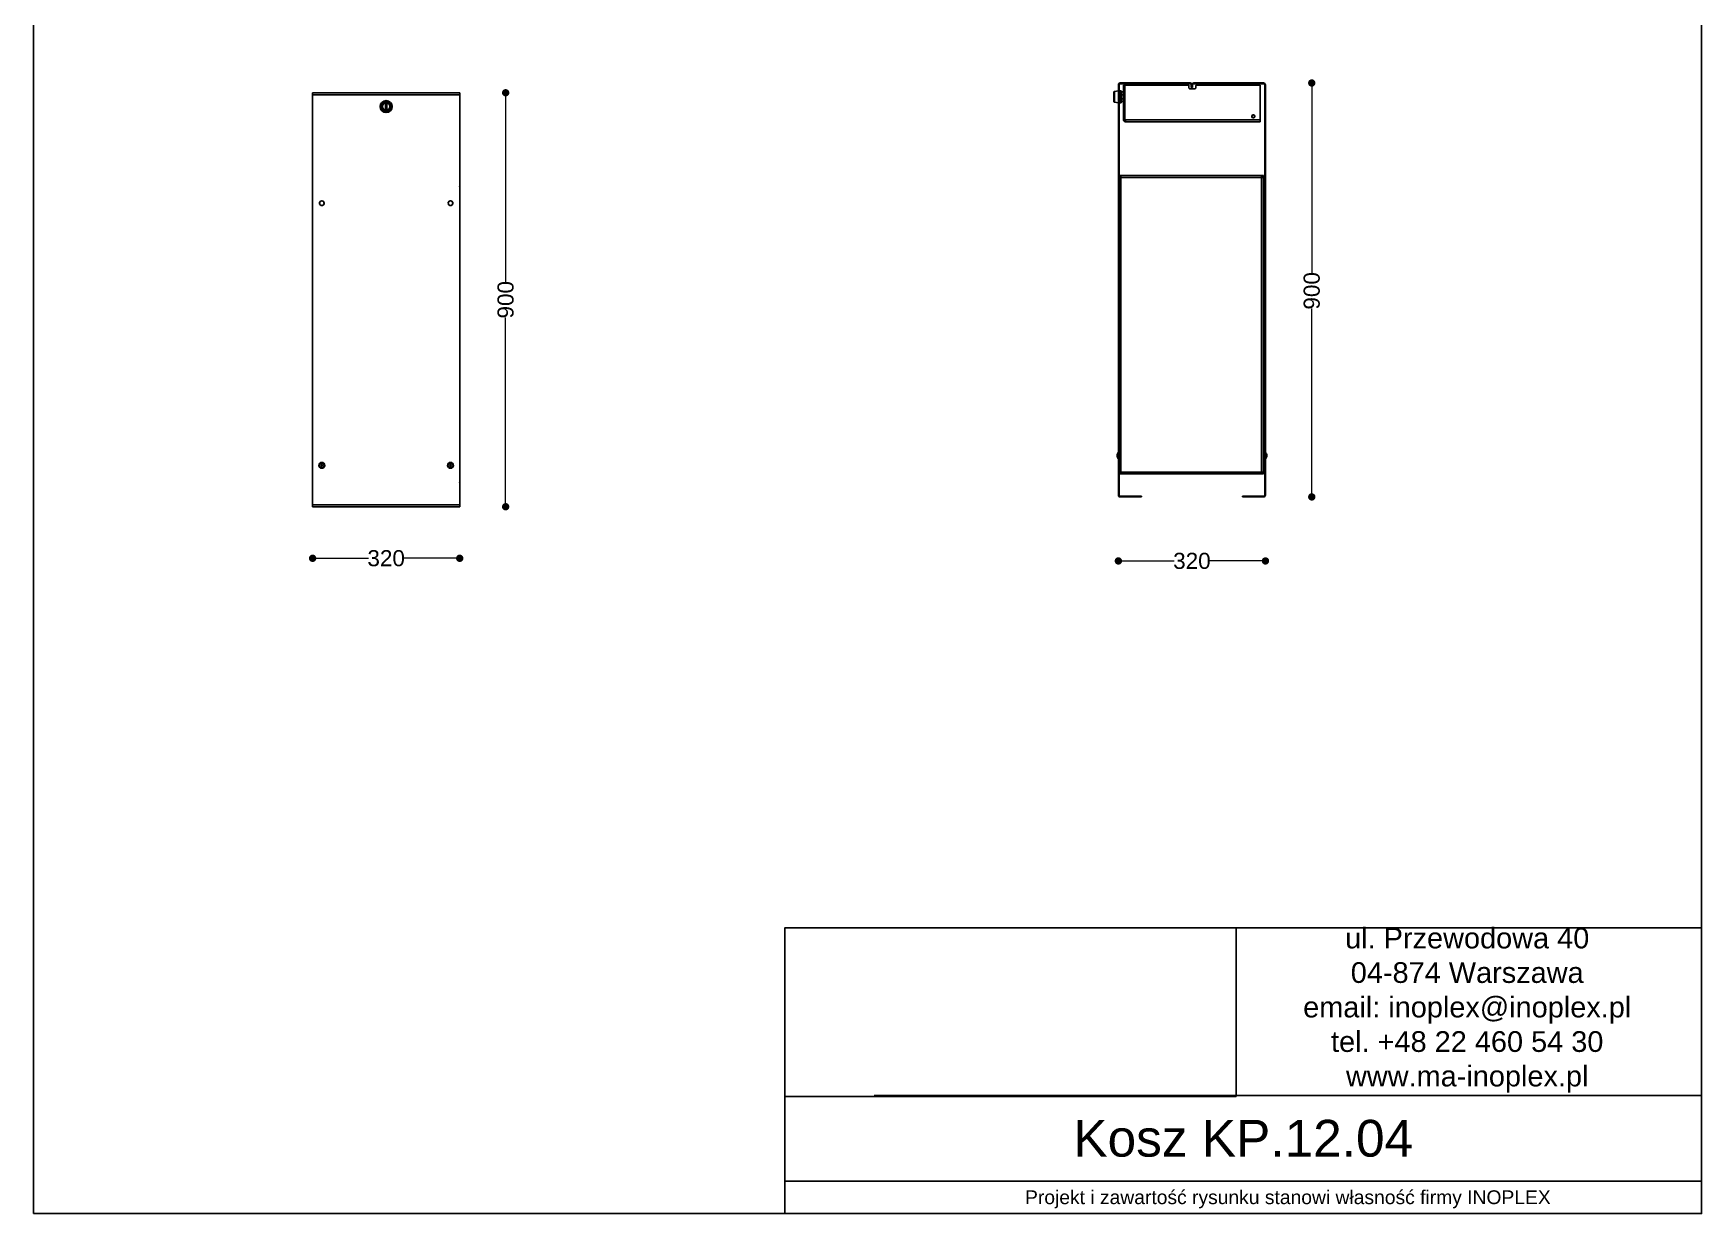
# Model space of a CAD drawing. Header units: millimetres. Extents: x 10366 to 13995, y 24552 to 29685.
# Drawn here: x 10366 to 13995, y 24552 to 27119 of the extents above; entities that cross this region are included whole.
import ezdxf

# ---------------------------------------------------------------- set-up
doc = ezdxf.new("R2010")
doc.units = ezdxf.units.MM
doc.header["$LTSCALE"] = 3
doc.layers.add('Default', color=7, linetype='Continuous')
doc.styles.get("Standard").update_dxf_attribs({"font": 'arial.ttf'})
doc.dimstyles.new('MATEUSZ', dxfattribs={"dimtxt": 35, "dimasz": 16, "dimexe": 0.18, "dimexo": 0.0625, "dimgap": 0.09, "dimtad": 0, "dimdec": 0, "dimdsep": 46, "dimtxsty": 'Standard', "dimblk": 'DOT', "dimcen": 0.09, "dimse1": 1, "dimse2": 1, "dimadec": 0, "dimazin": 0, "dimtfac": 1, "dimtdec": 0, "dimtofl": 0, "dimtmove": 0, "dimatfit": 3, "dimfxl": 1, "dimtolj": 1, "dimtzin": 0, "dimlwd": 9, "dimlwe": 9, "dimarcsym": 0})
picture_1 = doc.add_image_def('image1.jpg', size_in_pixel=(1896, 709))

# ---------------------------------------------------------------- blocks, each defined once
blk = doc.blocks.new('_Dot')
at = {"color": 0, "linetype": 'ByBlock', "lineweight": -2}
blk.add_line((-0.5, 0), (-1, 0), dxfattribs=at)
at = {"color": 0, "linetype": 'ByBlock', "const_width": 0.5}
blk.add_lwpolyline([(-0.25, 0, 1), (0.25, 0, 1)], format="xyb", close=True, dxfattribs=at)
blk = doc.blocks.new('*D21')
at = {"color": 0, "lineweight": 9, "transparency": 16777216}
for p, q in [((10989.6, 25977.3), (11094.9, 25977.3)), ((11277.6, 25977.3), (11172.2, 25977.3))]:
    blk.add_line(p, q, dxfattribs=at)
at = {"layer": 'Defpoints', "color": 0, "transparency": 16777216}
for p in [(10973.6, 26089.4), (11293.6, 26089.4), (11293.6, 25977.3)]:
    blk.add_point(p, dxfattribs=at)
at = {"color": 0, "lineweight": 9, "transparency": 16777216, "xscale": 16, "yscale": 16, "zscale": 16, "rotation": 180}
blk.add_blockref('_Dot', (10973.6, 25977.3), dxfattribs=at)
at = {"color": 0, "lineweight": 9, "transparency": 16777216, "xscale": 16, "yscale": 16, "zscale": 16}
blk.add_blockref('_Dot', (11293.6, 25977.3), dxfattribs=at)
at = {"color": 0, "transparency": 16777216, "insert": (11133.6, 25977.3), "char_height": 35, "attachment_point": 5}
blk.add_mtext('\\A1;320', dxfattribs=at)
blk = doc.blocks.new('*D22')
at = {"color": 0, "lineweight": 9, "transparency": 16777216}
for p, q in [((11393.5, 26973.4), (11393.5, 26578.1)), ((11393.5, 26105.4), (11393.5, 26500.7))]:
    blk.add_line(p, q, dxfattribs=at)
at = {"layer": 'Defpoints', "color": 0, "transparency": 16777216}
for p in [(11293.6, 26989.4), (11393.5, 26989.4), (11293.6, 26089.4)]:
    blk.add_point(p, dxfattribs=at)
at = {"color": 0, "lineweight": 9, "transparency": 16777216, "xscale": 16, "yscale": 16, "zscale": 16}
for p, rotation in [((11393.5, 26989.4), 90), ((11393.5, 26089.4), 270)]:
    blk.add_blockref('_Dot', p, dxfattribs=dict(at, rotation=rotation))
at = {"color": 0, "transparency": 16777216, "insert": (11393.5, 26539.4), "char_height": 35, "attachment_point": 5, "rotation": 90}
blk.add_mtext('\\A1;900', dxfattribs=at)
blk = doc.blocks.new('*D23')
at = {"color": 0, "lineweight": 9, "transparency": 16777216}
for p, q in [((13147, 26994.7), (13147, 26597.5)), ((13147, 26126.7), (13147, 26520.1))]:
    blk.add_line(p, q, dxfattribs=at)
at = {"layer": 'Defpoints', "color": 0, "transparency": 16777216}
for p in [(13042.1, 27010.7), (12996.3, 26110.7), (13147, 26110.7)]:
    blk.add_point(p, dxfattribs=at)
at = {"color": 0, "lineweight": 9, "transparency": 16777216, "xscale": 16, "yscale": 16, "zscale": 16}
for p, rotation in [((13147, 27010.7), 90), ((13147, 26110.7), 270)]:
    blk.add_blockref('_Dot', p, dxfattribs=dict(at, rotation=rotation))
at = {"color": 0, "transparency": 16777216, "insert": (13147, 26558.8), "char_height": 35, "attachment_point": 5, "rotation": 90}
blk.add_mtext('\\A1;900', dxfattribs=at)
blk = doc.blocks.new('*D24')
at = {"color": 0, "lineweight": 9, "transparency": 16777216}
for p, q in [((12742.3, 25971.5), (12847.6, 25971.5)), ((13030.3, 25971.5), (12924.9, 25971.5))]:
    blk.add_line(p, q, dxfattribs=at)
at = {"layer": 'Defpoints', "color": 0, "transparency": 16777216}
for p in [(12726.3, 26114.8), (13046.3, 26114.8), (13046.3, 25971.5)]:
    blk.add_point(p, dxfattribs=at)
at = {"color": 0, "lineweight": 9, "transparency": 16777216, "xscale": 16, "yscale": 16, "zscale": 16, "rotation": 180}
blk.add_blockref('_Dot', (12726.3, 25971.5), dxfattribs=at)
at = {"color": 0, "lineweight": 9, "transparency": 16777216, "xscale": 16, "yscale": 16, "zscale": 16}
blk.add_blockref('_Dot', (13046.3, 25971.5), dxfattribs=at)
at = {"color": 0, "transparency": 16777216, "insert": (12886.3, 25971.5), "char_height": 35, "attachment_point": 5}
blk.add_mtext('\\A1;320', dxfattribs=at)

msp = doc.modelspace()

# ---------------------------------------------------------------- linework, layer by layer
for p, q in [((13995, 24809.6), (12194.9, 24809.6)), ((13994.7, 24623), (12001.1, 24623))]:
    msp.add_line(p, q)
for points in [[(10366.2, 24552.5), (10366.2, 29684.6), (13995, 29684.6), (13995, 24552.5)], [(12001.1, 24552.5), (13995, 24552.5), (13995, 25174.2), (12001.1, 25174.2)]]:
    msp.add_lwpolyline(points, close=True)
at = {"layer": 'Default'}
for p, q in [((12726.3, 27006.6), (12726.3, 26114.8)), ((12727.8, 27006.6), (12727.8, 26114.8)), ((12730.4, 27010.7), (12882.1, 27010.7)), ((12882.1, 27009.2), (12730.4, 27009.2)), ((12737.8, 27006.2), (12737.8, 26930.3)), ((12739.3, 27006.2), (12737.8, 27006.2)), ((12739.3, 26930.3), (12739.3, 27006.2)), ((12739.3, 27006.2), (12753.1, 27006.2)), ((12740, 26930.3), (12740, 27006.2)), ((12740, 27006.2), (12877.9, 27006.2)), ((12879.9, 27000.2), (12879.9, 27004.2)), ((12884.8, 27005.7), (12884.8, 27006.6)), ((12886.3, 27005.7), (12884.8, 27005.7)), ((12884.8, 27002.2), (12886.3, 27002.2)), ((12884.8, 27000.7), (12886.3, 27000.7)), ((12886.3, 27006.6), (12886.3, 27005.7)), ((12886.3, 27005.7), (12886.3, 27006.6)), ((12887.8, 27005.7), (12886.3, 27005.7)), ((12886.3, 27002.2), (12887.8, 27002.2)), ((12886.3, 27000.7), (12887.8, 27000.7)), ((12887.8, 27006.6), (12887.8, 27005.7)), ((12890.4, 27010.7), (13042.1, 27010.7)), ((13042.1, 27009.2), (12890.4, 27009.2)), ((12894.9, 27004.2), (12894.9, 27000.2)), ((12896.9, 27006.2), (13034.8, 27006.2)), ((13011.8, 27009.2), (13011.8, 27007.7)), ((13011.8, 27007.7), (13027.6, 27007.7)), ((13027.6, 27007), (13011.8, 27007)), ((13011.8, 27007), (13011.8, 27006.2)), ((13016.8, 27007), (13016.8, 27008.2)), ((13022.8, 27008.2), (13022.8, 27007)), ((13027.6, 27007.7), (13027.6, 27009.2)), ((13027.6, 27006.2), (13027.6, 27007)), ((13034.8, 27006.2), (13034.8, 26930.3)), ((13044.8, 26114.8), (13044.8, 27006.6)), ((13046.3, 26114.8), (13046.3, 27006.6)), ((11293.6, 26989.4), (10973.6, 26989.4)), ((11293.6, 26985.2), (10973.6, 26985.2)), ((10973.6, 26093.5), (10973.6, 26985.2)), ((11132.2, 26953.4), (11132.2, 26965.4)), ((11132.2, 26965.4), (11135, 26965.4)), ((11135, 26965.4), (11135, 26953.4)), ((11293.6, 26985.2), (11293.6, 26093.5)), ((12717.9, 26992.2), (12726.3, 26993.7)), ((12726.3, 26967.7), (12717.9, 26969.2)), ((12727.3, 26994.2), (12728.8, 26994.2)), ((12728.8, 26967.2), (12727.3, 26967.2)), ((12728.9, 26968.6), (12728.8, 26969)), ((12729.3, 26993.5), (12732.3, 26993.5)), ((12732.3, 26991.7), (12729.3, 26991.7)), ((12732.3, 26991.3), (12729.3, 26991.3)), ((12729.3, 26990.9), (12732.3, 26990.9)), ((12732.3, 26979.4), (12729.3, 26979.4)), ((12729.3, 26978.1), (12732.3, 26978.1)), ((12732.3, 26968.4), (12729.3, 26968.4)), ((12729.3, 26967.9), (12732.3, 26967.9)), ((12737.8, 26976.3), (12732.5, 26976.3)), ((12737.8, 26970.2), (12732.5, 26970.2)), ((12732.6, 26992.8), (12732.8, 26992.5)), ((12732.6, 26991.2), (12737.8, 26991.2)), ((12732.8, 26969), (12732.6, 26968.6)), ((12732.7, 26985.1), (12737.8, 26985.1)), ((12740, 26966.2), (12739.3, 26966.2)), ((12892.9, 26998.2), (12881.9, 26998.2)), ((11135, 26953.4), (11132.2, 26953.4)), ((12739.3, 26930.3), (12737.8, 26930.3)), ((12741.9, 26930.3), (12740, 26930.3)), ((12741.9, 26930.3), (13034.8, 26930.3)), ((12741.9, 26927.7), (12741.9, 26926.2)), ((13034.8, 26926.2), (12741.9, 26926.2)), ((13034.8, 26927.7), (13034.8, 26926.2)), ((12731.9, 26809.3), (12727.8, 26809.3)), ((12731.9, 26807.9), (12727.8, 26807.9)), ((12727.8, 26807.7), (12729.3, 26807.7)), ((12729.3, 26807.7), (12729.3, 26805.3)), ((12729.3, 26807.7), (12729.3, 26805.3)), ((12731.9, 26809.5), (13037.6, 26809.5)), ((12731.9, 26805.3), (12731.9, 26164.8)), ((13037.6, 26805.3), (12731.9, 26805.3)), ((13041.8, 26809.3), (13037.6, 26809.3)), ((13037.6, 26807.9), (13041.8, 26807.9)), ((13037.6, 26164.8), (13037.6, 26805.3)), ((13040.3, 26807.7), (13041.8, 26807.7)), ((13040.3, 26805.3), (13040.3, 26807.7)), ((13040.3, 26805.3), (13040.3, 26807.7)), ((13041.8, 26807.9), (13041.8, 26809.3)), ((13041.8, 26809.3), (13041.8, 26800)), ((13041.8, 26798.5), (13041.8, 26807.9)), ((13041.8, 26807.7), (13041.8, 26798.1)), ((13041.8, 26807.7), (13041.8, 26805.3)), ((13041.8, 26805.3), (13041.8, 26164.8)), ((13041.8, 26775.7), (13044.8, 26775.7)), ((13044.8, 26765.7), (13041.8, 26765.7)), ((12725.3, 26207.2), (12726.3, 26207.2)), ((13041.8, 26205.7), (13043.3, 26205.7)), ((13043.3, 26203.5), (13043.3, 26208.6)), ((13044.8, 26203.7), (13043.3, 26203.7)), ((13047.3, 26207.2), (13046.3, 26207.2)), ((12726.3, 26194.2), (12725.3, 26194.2)), ((12729.3, 26164.8), (12729.3, 26162.6)), ((12731.9, 26164.8), (13037.6, 26164.8)), ((13040.3, 26164.8), (13040.3, 26162.6)), ((13043.3, 26195.7), (13041.8, 26195.7)), ((13041.8, 26162.6), (13041.8, 26164.8)), ((13043.3, 26192.7), (13043.3, 26198.2)), ((13044.8, 26197.7), (13043.3, 26197.7)), ((13043.3, 26192.7), (13044.8, 26192.7)), ((13047.3, 26194.2), (13046.3, 26194.2)), ((12729.3, 26162.6), (12727.8, 26162.6)), ((12731.9, 26162.2), (12727.8, 26162.2)), ((12731.9, 26160.7), (12727.8, 26160.7)), ((13037.6, 26160.7), (12731.9, 26160.7)), ((13037.6, 26162.2), (13041.8, 26162.2)), ((13037.6, 26160.7), (13041.8, 26160.7)), ((13040.3, 26162.6), (13041.8, 26162.6)), ((13041.8, 26160.7), (13041.8, 26162.2)), ((10973.6, 26093.5), (11293.6, 26093.5)), ((12730.4, 26112.2), (12756.3, 26112.2)), ((12756.3, 26110.7), (12730.4, 26110.7)), ((12756.3, 26112.2), (12756.3, 26110.7)), ((12770.4, 26110.7), (12770.4, 26112.2)), ((12776.3, 26110.7), (12776.3, 26112.2)), ((12996.3, 26112.2), (12996.3, 26110.7)), ((13002.1, 26112.2), (13002.1, 26110.7)), ((13016.3, 26110.7), (13016.3, 26112.2)), ((13016.3, 26112.2), (13042.1, 26112.2)), ((13042.1, 26110.7), (13016.3, 26110.7)), ((10973.6, 26089.4), (11293.6, 26089.4))]:
    msp.add_line(p, q, dxfattribs=at)
for points in [[(12884.8, 27005.7, 0), (12884.8, 27002.2, 0)], [(12884.8, 27002.2, 0), (12884.8, 27000.7, 0)], [(12886.3, 27002.2, 0), (12886.3, 27005.7, 0)], [(12886.3, 27005.7, 0), (12886.3, 27002.2, 0)], [(12886.3, 27000.7, 0), (12886.3, 27000.7, 0), (12886.3, 27000.7, 0), (12886.3, 27000.7, 0), (12886.3, 27000.7, 0), (12886.3, 27000.7, 0), (12886.3, 27000.7, 0), (12886.3, 27000.7, 0), (12886.3, 27000.7, 0), (12886.3, 27000.7, 0), (12886.3, 27000.7, 0), (12886.3, 27000.7, 0), (12886.3, 27000.7, 0), (12886.3, 27000.7, 0), (12886.3, 27000.7, 0), (12886.3, 27000.9, 0), (12886.3, 27002.2, 0)], [(12886.3, 27002.2, 0), (12886.3, 27000.7, 0)], [(12887.8, 27002.2, 0), (12887.8, 27005.7, 0)], [(12887.8, 27000.7, 0), (12887.8, 27000.7, 0), (12887.8, 27000.7, 0), (12887.8, 27000.7, 0), (12887.8, 27000.7, 0), (12887.8, 27000.7, 0), (12887.8, 27000.7, 0), (12887.8, 27000.7, 0), (12887.8, 27000.7, 0), (12887.8, 27000.7, 0), (12887.8, 27000.7, 0), (12887.8, 27000.7, 0), (12887.8, 27000.7, 0), (12887.8, 27000.7, 0), (12887.8, 27000.7, 0), (12887.8, 27000.9, 0), (12887.8, 27002.2, 0)], [(10973.6, 26985.2, 0), (10973.6, 26989.4, 0)], [(11293.6, 26985.2, 0), (11293.6, 26989.4, 0)], [(12716.3, 26990.2, 0), (12716.3, 26990.4, 0), (12716.3, 26990.8, 0), (12716.4, 26990.9, 0), (12716.5, 26991.1, 0), (12716.6, 26991.4, 0), (12716.7, 26991.5, 0), (12717, 26991.8, 0), (12717.3, 26992, 0), (12717.6, 26992.1, 0), (12717.9, 26992.2, 0)], [(12716.3, 26971.2, 0), (12716.3, 26971.2, 0), (12716.3, 26971.2, 0), (12716.3, 26971.2, 0), (12716.3, 26971.2, 0), (12716.3, 26971.2, 0), (12716.3, 26971.2, 0), (12716.3, 26971.2, 0), (12716.3, 26971.2, 0), (12716.3, 26971.2, 0), (12716.3, 26971.2, 0), (12716.3, 26971.2, 0), (12716.3, 26971.2, 0), (12716.3, 26971.3, 0), (12716.3, 26971.8, 0), (12716.3, 26977, 0), (12716.3, 26989.4, 0), (12716.3, 26990.1, 0), (12716.3, 26990.2, 0), (12716.3, 26990.2, 0), (12716.3, 26990.2, 0), (12716.3, 26990.2, 0), (12716.3, 26990.2, 0), (12716.3, 26990.2, 0), (12716.3, 26990.2, 0), (12716.3, 26990.2, 0), (12716.3, 26990.2, 0), (12716.3, 26990.2, 0), (12716.3, 26990.2, 0), (12716.3, 26990.2, 0), (12716.3, 26990.2, 0), (12716.3, 26990.2, 0), (12716.3, 26990.2, 0), (12716.3, 26990.2, 0), (12716.3, 26990.2, 0), (12716.3, 26990.2, 0), (12716.3, 26990.2, 0), (12716.3, 26990.2, 0), (12716.3, 26990.2, 0), (12716.3, 26990.1, 0), (12716.3, 26989.6, 0), (12716.3, 26987.5, 0), (12716.3, 26980.7, 0)], [(12717.9, 26969.2, 0), (12717.9, 26969.2, 0), (12717.9, 26969.2, 0), (12717.9, 26969.2, 0), (12717.9, 26969.2, 0), (12717.9, 26969.2, 0), (12717.9, 26969.2, 0), (12717.9, 26969.2, 0), (12717.9, 26969.2, 0), (12717.9, 26969.2, 0), (12717.9, 26969.2, 0), (12717.9, 26969.2, 0), (12717.9, 26969.2, 0), (12717.9, 26969.3, 0), (12717.9, 26969.5, 0), (12717.9, 26970.6, 0), (12717.9, 26992.2, 0)], [(12728.8, 26992.6, 0), (12728.8, 26993.8, 0), (12728.8, 26994.1, 0), (12728.8, 26994.2, 0), (12728.8, 26994.2, 0), (12728.8, 26994.2, 0), (12728.8, 26994.2, 0), (12728.8, 26994.2, 0), (12728.8, 26994.2, 0), (12728.8, 26994.2, 0), (12728.8, 26994.2, 0), (12728.8, 26994.2, 0), (12728.8, 26994.2, 0), (12728.8, 26994.2, 0), (12728.8, 26994.2, 0), (12728.8, 26994.2, 0), (12728.8, 26994.2, 0), (12728.8, 26994.2, 0), (12728.8, 26994.2, 0), (12728.8, 26994.2, 0), (12728.8, 26994.2, 0), (12728.8, 26994.2, 0), (12728.8, 26994.2, 0), (12728.8, 26994.2, 0), (12728.8, 26994.2, 0), (12728.8, 26994, 0), (12728.8, 26993.5, 0), (12728.8, 26991.2, 0), (12728.8, 26980.7, 0)], [(12729.3, 26993.5, 0), (12729.1, 26993.2, 0), (12728.9, 26993, 0), (12728.9, 26992.9, 0), (12728.9, 26992.8, 0), (12728.8, 26992.7, 0), (12728.8, 26992.6, 0), (12728.8, 26992.5, 0), (12728.9, 26992.4, 0), (12728.9, 26992.3, 0), (12728.9, 26992.1, 0), (12729, 26992, 0), (12729.1, 26991.9, 0), (12729.3, 26991.7, 0)], [(12729.3, 26990.9, 0), (12728.8, 26985.1, 0), (12729.3, 26979.4, 0)], [(12728.8, 26971.3, 0), (12728.8, 26989.9, 0)], [(12728.8, 26980.7, 0), (12728.8, 26968.7, 0), (12728.8, 26967.5, 0), (12728.8, 26967.2, 0), (12728.8, 26967.2, 0), (12728.8, 26967.2, 0), (12728.8, 26967.2, 0), (12728.8, 26967.2, 0), (12728.8, 26967.2, 0), (12728.8, 26967.2, 0), (12728.8, 26967.2, 0), (12728.8, 26967.2, 0), (12728.8, 26967.2, 0), (12728.8, 26967.2, 0), (12728.8, 26967.2, 0), (12728.8, 26967.2, 0), (12728.8, 26967.2, 0), (12728.8, 26967.2, 0), (12728.8, 26967.2, 0), (12728.8, 26967.2, 0), (12728.8, 26967.2, 0), (12728.8, 26967.2, 0), (12728.8, 26967.2, 0), (12728.8, 26967.2, 0), (12728.8, 26967.3, 0), (12728.8, 26967.4, 0), (12728.8, 26968, 0), (12728.8, 26969.4, 0)], [(12729.3, 26978.1, 0), (12728.8, 26973.3, 0), (12729.3, 26968.4, 0)], [(12729.3, 26967.9, 0), (12729.1, 26968.2, 0), (12728.9, 26968.4, 0), (12728.9, 26968.5, 0), (12728.9, 26968.6, 0), (12728.8, 26968.7, 0), (12728.8, 26968.8, 0)], [(12729.3, 26991.7, 0), (12729.3, 26991.3, 0)], [(12729.3, 26991.3, 0), (12729.3, 26990.9, 0)], [(12729.3, 26979.4, 0), (12729.3, 26978.1, 0)], [(12729.3, 26968.4, 0), (12729.3, 26967.9, 0)], [(12732.3, 26991.7, 0), (12732.5, 26991.9, 0), (12732.6, 26992.1, 0), (12732.6, 26992.3, 0), (12732.7, 26992.4, 0), (12732.7, 26992.5, 0), (12732.7, 26992.6, 0), (12732.7, 26992.7, 0), (12732.7, 26992.8, 0), (12732.6, 26992.9, 0), (12732.6, 26993, 0), (12732.5, 26993.1, 0), (12732.5, 26993.2, 0), (12732.3, 26993.5, 0)], [(12732.3, 26991.3, 0), (12732.3, 26991.7, 0)], [(12732.3, 26990.9, 0), (12732.3, 26991.3, 0)], [(12732.3, 26979.4, 0), (12732.7, 26985.1, 0), (12732.3, 26990.9, 0)], [(12732.3, 26978.1, 0), (12732.3, 26979.4, 0)], [(12732.3, 26968.4, 0), (12732.7, 26973.3, 0), (12732.3, 26978.1, 0)], [(12732.7, 26968.8, 0), (12732.7, 26968.7, 0), (12732.7, 26968.6, 0), (12732.6, 26968.5, 0), (12732.6, 26968.4, 0), (12732.5, 26968.3, 0), (12732.5, 26968.2, 0), (12732.3, 26967.9, 0)], [(12732.3, 26967.9, 0), (12732.3, 26968.4, 0)], [(12732.8, 26991.2, 0), (12732.8, 26992.3, 0), (12732.8, 26992.5, 0), (12732.8, 26992.5, 0), (12732.8, 26992.5, 0), (12732.8, 26992.5, 0), (12732.8, 26992.5, 0), (12732.8, 26992.5, 0), (12732.8, 26992.5, 0), (12732.8, 26992.5, 0), (12732.8, 26992.5, 0), (12732.8, 26992.5, 0), (12732.8, 26992.5, 0), (12732.8, 26992.5, 0), (12732.8, 26992.5, 0), (12732.8, 26992.5, 0), (12732.8, 26992.5, 0), (12732.8, 26992.5, 0), (12732.8, 26992.5, 0), (12732.8, 26992.5, 0), (12732.8, 26992.4, 0), (12732.8, 26992.4, 0), (12732.8, 26992.3, 0), (12732.8, 26991.7, 0), (12732.8, 26989.9, 0)], [(12732.8, 26989.9, 0), (12732.8, 26974.2, 0), (12732.8, 26969.3, 0), (12732.8, 26969, 0), (12732.8, 26969, 0), (12732.8, 26969, 0), (12732.8, 26969, 0), (12732.8, 26969, 0), (12732.8, 26969, 0), (12732.8, 26969, 0), (12732.8, 26969, 0), (12732.8, 26969, 0), (12732.8, 26969, 0), (12732.8, 26969, 0), (12732.8, 26969, 0), (12732.8, 26969, 0), (12732.8, 26969, 0), (12732.8, 26969, 0), (12732.8, 26969, 0), (12732.8, 26969, 0), (12732.8, 26969.3, 0), (12732.8, 26970.5, 0)], [(12741.9, 26926.2, 0), (12741.9, 26926.2, 0), (12741.9, 26926.2, 0), (12741.9, 26926.2, 0), (12741.9, 26926.2, 0), (12741.9, 26926.2, 0), (12741.9, 26926.2, 0), (12741.9, 26926.2, 0), (12741.9, 26926.2, 0), (12741.9, 26926.2, 0), (12741.9, 26926.2, 0), (12741.9, 26926.2, 0), (12741.9, 26926.2, 0), (12741.9, 26926.2, 0), (12741.9, 26926.3, 0), (12741.9, 26926.7, 0), (12741.9, 26930.3, 0)], [(13034.8, 26930.3, 0), (13034.8, 26926.2, 0)], [(12731.9, 26805.3, 0), (12727.8, 26805.3, 0)], [(12731.9, 26805.3, 0), (12731.9, 26808.6, 0), (12731.9, 26809.4, 0), (12731.9, 26809.4, 0), (12731.9, 26809.5, 0), (12731.9, 26809.5, 0), (12731.9, 26809.5, 0), (12731.9, 26809.5, 0), (12731.9, 26809.5, 0), (12731.9, 26809.5, 0), (12731.9, 26809.5, 0), (12731.9, 26809.5, 0), (12731.9, 26809.5, 0), (12731.9, 26809.5, 0), (12731.9, 26809.5, 0), (12731.9, 26809.5, 0), (12731.9, 26809.5, 0), (12731.9, 26809.5, 0), (12731.9, 26809.5, 0), (12731.9, 26809.5, 0), (12731.9, 26809.4, 0), (12731.9, 26809.4, 0), (12731.9, 26809.3, 0)], [(13037.6, 26805.3, 0), (13037.6, 26808.6, 0), (13037.6, 26809.4, 0), (13037.6, 26809.4, 0), (13037.6, 26809.5, 0), (13037.6, 26809.5, 0), (13037.6, 26809.5, 0), (13037.6, 26809.5, 0), (13037.6, 26809.5, 0), (13037.6, 26809.5, 0), (13037.6, 26809.5, 0), (13037.6, 26809.5, 0), (13037.6, 26809.5, 0), (13037.6, 26809.5, 0), (13037.6, 26809.5, 0), (13037.6, 26809.5, 0), (13037.6, 26809.5, 0), (13037.6, 26809.5, 0), (13037.6, 26809.5, 0), (13037.6, 26809.5, 0), (13037.6, 26809.4, 0), (13037.6, 26809.4, 0), (13037.6, 26809.3, 0)], [(13041.8, 26805.3, 0), (13041.8, 26805.3, 0), (13041.8, 26805.3, 0), (13041.8, 26805.3, 0), (13041.8, 26805.3, 0), (13041.8, 26805.3, 0), (13041.8, 26805.3, 0), (13041.8, 26805.3, 0), (13041.8, 26805.3, 0), (13041.8, 26805.3, 0), (13041.8, 26805.3, 0), (13041.8, 26805.3, 0), (13041.8, 26805.3, 0), (13041.7, 26805.3, 0), (13041.7, 26805.3, 0), (13041.6, 26805.3, 0), (13041.2, 26805.3, 0), (13037.6, 26805.3, 0)], [(10998.6, 26751.2, 0), (10998.6, 26750, 0)], [(10998.6, 26748.4, 0), (10998.6, 26747.4, 0)], [(11268.6, 26750.4, 0), (11268.6, 26751.4, 0)], [(11268.6, 26747.5, 0), (11268.6, 26748.4, 0)], [(12723.6, 26202.7, 0), (12723.5, 26201.7, 0), (12723.6, 26200.7, 0)], [(12723.6, 26200.7, 0), (12723.5, 26199.7, 0), (12723.6, 26198.7, 0)], [(12725.3, 26207.2, 0), (12725.3, 26207.2, 0), (12725.3, 26207.2, 0), (12725.3, 26207.2, 0), (12725.3, 26207.2, 0), (12725.3, 26207.2, 0), (12725.3, 26207.2, 0), (12725.3, 26207.2, 0), (12725.3, 26207.2, 0), (12725.3, 26207.2, 0), (12725.3, 26207.2, 0), (12725.3, 26207.2, 0), (12725.3, 26207.2, 0), (12725.3, 26207.1, 0), (12725.3, 26206.8, 0), (12725.3, 26203.4, 0), (12725.3, 26195, 0), (12725.3, 26194.2, 0), (12725.3, 26194.2, 0), (12725.3, 26194.2, 0), (12725.3, 26194.2, 0), (12725.3, 26194.2, 0), (12725.3, 26194.2, 0), (12725.3, 26194.2, 0), (12725.3, 26194.2, 0), (12725.3, 26194.2, 0), (12725.3, 26194.2, 0), (12725.3, 26194.2, 0), (12725.3, 26194.2, 0), (12725.3, 26194.2, 0), (12725.3, 26194.2, 0), (12725.3, 26194.2, 0), (12725.3, 26194.2, 0), (12725.3, 26194.2, 0), (12725.3, 26194.2, 0), (12725.3, 26194.3, 0), (12725.3, 26194.6, 0), (12725.3, 26195.9, 0), (12725.3, 26199.8, 0)], [(12725.3, 26201.7, 0), (12725.3, 26207.2, 0)], [(13043.3, 26198.9, 0), (13043.3, 26202.5, 0)], [(13047.3, 26207.2, 0), (13047.3, 26207.2, 0), (13047.3, 26207.2, 0), (13047.3, 26207.2, 0), (13047.3, 26207.2, 0), (13047.3, 26207.2, 0), (13047.3, 26207.2, 0), (13047.3, 26207.2, 0), (13047.3, 26207.2, 0), (13047.3, 26207.2, 0), (13047.3, 26207.2, 0), (13047.3, 26207.2, 0), (13047.3, 26207.2, 0), (13047.3, 26207.2, 0), (13047.3, 26207.2, 0), (13047.3, 26207.1, 0), (13047.3, 26206.8, 0), (13047.3, 26206.2, 0)], [(13047.3, 26195.2, 0), (13047.3, 26194.2, 0), (13047.3, 26194.2, 0), (13047.3, 26194.2, 0), (13047.3, 26194.2, 0), (13047.3, 26194.2, 0), (13047.3, 26194.2, 0), (13047.3, 26194.2, 0), (13047.3, 26194.2, 0), (13047.3, 26194.2, 0), (13047.3, 26194.2, 0), (13047.3, 26194.2, 0), (13047.3, 26194.2, 0), (13047.3, 26194.2, 0), (13047.3, 26194.2, 0), (13047.3, 26194.2, 0), (13047.3, 26194.2, 0), (13047.3, 26194.2, 0), (13047.3, 26194.2, 0), (13047.3, 26194.2, 0), (13047.3, 26194.2, 0), (13047.3, 26194.2, 0), (13047.3, 26194.3, 0), (13047.3, 26194.5, 0), (13047.3, 26195.3, 0), (13047.3, 26207.2, 0)], [(13048.9, 26200.7, 0), (13049, 26201.7, 0), (13048.9, 26202.7, 0)], [(13048.9, 26198.7, 0), (13049, 26199.7, 0), (13048.9, 26200.7, 0)], [(10991.3, 26179.4, 0), (10992.4, 26181.4, 0)], [(10992.4, 26177.4, 0), (10991.3, 26179.4, 0)], [(10992.4, 26181.4, 0), (10994.7, 26181.4, 0)], [(10994.7, 26177.4, 0), (10992.4, 26177.4, 0)], [(10994.7, 26181.4, 0), (10995.9, 26179.4, 0)], [(10995.9, 26179.4, 0), (10994.7, 26177.4, 0)], [(11271.3, 26179.4, 0), (11272.4, 26181.4, 0)], [(11272.4, 26177.4, 0), (11271.3, 26179.4, 0)], [(11272.4, 26181.4, 0), (11274.7, 26181.4, 0)], [(11274.7, 26177.4, 0), (11272.4, 26177.4, 0)], [(11274.7, 26181.4, 0), (11275.9, 26179.4, 0)], [(11275.9, 26179.4, 0), (11274.7, 26177.4, 0)], [(12731.9, 26164.8, 0), (12727.8, 26164.8, 0)], [(12731.9, 26160.7, 0), (12731.9, 26160.7, 0), (12731.9, 26160.7, 0), (12731.9, 26160.7, 0), (12731.9, 26160.7, 0), (12731.9, 26160.7, 0), (12731.9, 26160.7, 0), (12731.9, 26160.7, 0), (12731.9, 26160.7, 0), (12731.9, 26160.7, 0), (12731.9, 26160.7, 0), (12731.9, 26160.7, 0), (12731.9, 26160.7, 0), (12731.9, 26160.7, 0), (12731.9, 26160.7, 0), (12731.9, 26160.8, 0), (12731.9, 26161.9, 0), (12731.9, 26164.8, 0)], [(13037.6, 26164.8, 0), (13037.6, 26160.7, 0)], [(13041.8, 26164.8, 0), (13041.8, 26164.8, 0), (13041.8, 26164.8, 0), (13041.8, 26164.8, 0), (13041.8, 26164.8, 0), (13041.8, 26164.8, 0), (13041.8, 26164.8, 0), (13041.8, 26164.8, 0), (13041.8, 26164.8, 0), (13041.8, 26164.8, 0), (13041.8, 26164.8, 0), (13041.8, 26164.8, 0), (13041.8, 26164.8, 0), (13041.7, 26164.8, 0), (13041.7, 26164.8, 0), (13041.6, 26164.8, 0), (13041.2, 26164.8, 0), (13037.6, 26164.8, 0)], [(10973.6, 26093.5, 0), (10973.6, 26089.4, 0)], [(11293.6, 26093.5, 0), (11293.6, 26089.4, 0)], [(12770.4, 26112.2, 0), (12756.3, 26112.2, 0)], [(12756.3, 26110.7, 0), (12770.4, 26110.7, 0)], [(12776.3, 26112.2, 0), (12776.3, 26112.2, 0), (12776.3, 26112.2, 0), (12776.3, 26112.2, 0), (12776.3, 26112.2, 0), (12776.3, 26112.2, 0), (12776.3, 26112.2, 0), (12776.3, 26112.2, 0), (12776.3, 26112.2, 0), (12776.3, 26112.2, 0), (12776.3, 26112.2, 0), (12776.3, 26112.2, 0), (12776.3, 26112.2, 0), (12776.2, 26112.2, 0), (12776.2, 26112.2, 0), (12776.1, 26112.2, 0), (12775.6, 26112.2, 0), (12770.4, 26112.2, 0)], [(12770.4, 26110.7, 0), (12776.3, 26110.7, 0)], [(13002.1, 26112.2, 0), (12996.3, 26112.2, 0)], [(12996.3, 26110.7, 0), (12996.3, 26110.7, 0), (12996.3, 26110.7, 0), (12996.3, 26110.7, 0), (12996.3, 26110.7, 0), (12996.3, 26110.7, 0), (12996.3, 26110.7, 0), (12996.3, 26110.7, 0), (12996.3, 26110.7, 0), (12996.3, 26110.7, 0), (12996.3, 26110.7, 0), (12996.3, 26110.7, 0), (12996.3, 26110.7, 0), (12996.3, 26110.7, 0), (12996.4, 26110.7, 0), (12996.9, 26110.7, 0), (13002.1, 26110.7, 0)], [(13016.3, 26112.2, 0), (13002.1, 26112.2, 0)], [(13002.1, 26110.7, 0), (13016.3, 26110.7, 0)]]:
    msp.add_polyline3d(points, dxfattribs=at)
for points in [[(12716.3, 26980.7, 0), (12716.3, 26971.5, 0), (12716.3, 26980.7, 0), (12716.3, 26990, 0)], [(12716.3, 26980.7, 0), (12716.3, 26989.7, 0)], [(12716.3, 26980.7, 0), (12716.3, 26971.7, 0)], [(13043.3, 26200.7, 0), (13043.3, 26205.7, 0)], [(13043.3, 26200.7, 0), (13043.3, 26195.7, 0)], [(13048.9, 26202.7, 0), (13049, 26202.7, 0)], [(13048.9, 26198.7, 0), (13049, 26198.7, 0)]]:
    msp.add_polyline3d(points, close=True, dxfattribs=at)
for centre, radius in [((11133.6, 26959.4), 13), ((11133.6, 26959.4), 9.32), ((11133.6, 26959.4), 9.25), ((10993.6, 26179.4), 6.5), ((10993.6, 26179.4), 5.5), ((11273.6, 26179.4), 6.5), ((11273.6, 26179.4), 5.5)]:
    msp.add_circle(centre, radius, dxfattribs=at)
for centre, radius, start, end in [((12730.4, 27006.6), 4.13, 90, 180), ((12730.4, 27006.6), 2.63, 90, 180), ((12877.9, 27004.2), 2, 45, 90), ((12877.9, 27004.2), 2, 0, 45), ((12881.9, 27000.2), 2, 180, 225), ((12881.9, 27000.2), 2, 225, 270), ((12882.1, 27006.6), 4.13, 0, 90), ((12882.1, 27006.6), 2.63, 0, 90), ((12890.4, 27006.6), 4.13, 90, 180), ((12890.4, 27006.6), 2.63, 90, 180), ((12892.9, 27000.2), 2, 270, 315), ((12892.9, 27000.2), 2, 315, 0), ((12896.9, 27004.2), 2, 135, 180), ((12896.9, 27004.2), 2, 90, 135), ((13027.6, 27005.1), 4.13, 15.8791, 90), ((13027.6, 27005.1), 2.63, 25.4458, 90), ((13027.6, 27005.1), 2.63, 25.4458, 90), ((13027.6, 27005.1), 4.13, 15.8791, 76.9968), ((13042.1, 27006.6), 4.13, 0, 90), ((13042.1, 27006.6), 2.63, 0, 90), ((10978.6, 26984.4), 5, 180, 194.9838), ((10978.6, 26984.4), 5, 180, 197.3778), ((11133.6, 26959.4), 11.5, 270, 180), ((11133.6, 26959.4), 9.53, 270, 180), ((11133.6, 26959.4), 9, 0, 180), ((11133.6, 26959.4), 8.25, 0, 180), ((11133.6, 26959.4), 8.25, 136.7854, 180), ((11133.6, 26959.4), 8.05, 0, 180), ((11133.6, 26959.4), 8.25, 46.5534, 134.2956), ((11133.6, 26959.4), 8.25, 0, 44.0635), ((11288.6, 26984.4), 5, 342.6222, 0), ((12718.3, 26971.2), 2, 180, 259.8201), ((11133.6, 26959.4), 11.5, 180, 270), ((11133.6, 26959.4), 9.53, 180, 270), ((11133.6, 26959.4), 9, 180, 0), ((11133.6, 26959.4), 8.25, 180, 0), ((11133.6, 26959.4), 8.05, 180, 0), ((12741.9, 26930.3), 4.13, 180, 270), ((12741.9, 26930.3), 2.63, 180, 270), ((13019.8, 26938.2), 3.25, 160.3829, 172.5428), ((13019.8, 26938.2), 3.25, 187.3029, 199.4707), ((13019.8, 26938.2), 3.25, 156.5012, 169.0957), ((13019.8, 26938.2), 3.25, 190.7523, 203.3568), ((13019.8, 26938.2), 3.1, 0, 180), ((13019.8, 26938.2), 3.1, 180, 0), ((13019.8, 26938.2), 3, 0, 180), ((13019.8, 26938.2), 3, 180, 360), ((13019.8, 26938.2), 3.25, 109.7951, 119.3982), ((13019.8, 26938.2), 3.25, 90, 108.7957), ((13019.8, 26938.2), 3.25, 251.1527, 270), ((13019.8, 26938.2), 3.25, 90, 105.9907), ((13019.8, 26938.2), 3.25, 253.9649, 270), ((13019.8, 26938.2), 3.25, 69.1111, 90), ((13019.8, 26938.2), 3.25, 270, 296.434), ((13019.8, 26938.2), 3.25, 308.908, 319.6568), ((13019.8, 26938.2), 3.25, 38.1245, 48.8632), ((13019.8, 26938.2), 3.25, 343.6818, 13.6103), ((10977.7, 26784), 4.13, 159.6634, 180), ((11289.4, 26784), 4.13, 0, 20.3366), ((10993.6, 26749.4), 5.25, 163.6493, 170.7926), ((10993.6, 26749.4), 5.1, 0, 180), ((10993.6, 26749.4), 5.1, 180, 0), ((10993.6, 26749.4), 5.1, 187.6174, 207.1434), ((10993.6, 26749.4), 5, 0, 180), ((10993.6, 26749.4), 5, 180, 0), ((10993.6, 26749.4), 5.25, 148.9457, 157.2454), ((10993.6, 26749.4), 5.1, 208.0089, 220.5524), ((10993.6, 26749.4), 5.25, 129.0948, 140.815), ((10993.6, 26749.4), 5.1, 229.8652, 237.7471), ((10993.6, 26749.4), 5.1, 239.3424, 259.7201), ((10993.6, 26749.4), 5.25, 78.0523, 99.9977), ((10993.6, 26749.4), 5.1, 261.5778, 280.4549), ((10993.6, 26749.4), 5.1, 282.279, 302.4023), ((10993.6, 26749.4), 5.1, 303.4314, 311.6949), ((10993.6, 26749.4), 5.25, 40.2485, 49.3455), ((10993.6, 26749.4), 5.1, 318.3288, 326.2512), ((10993.6, 26749.4), 5.25, 30.9659, 36.5351), ((10993.6, 26749.4), 5.1, 327.8262, 0), ((10993.6, 26749.4), 5.25, 7.1111, 20.3044), ((11273.6, 26749.4), 5.25, 157.3134, 170.8225), ((11273.6, 26749.4), 5.1, 0, 180), ((11273.6, 26749.4), 5.1, 180, 0), ((11273.6, 26749.4), 5, 0, 180), ((11273.6, 26749.4), 5, 180, 0), ((11273.6, 26749.4), 5.25, 129.2543, 138.3726), ((11273.6, 26749.4), 5.25, 101.9477, 107.6915), ((11273.6, 26749.4), 5.25, 78.2204, 100.1669), ((11273.6, 26749.4), 5.25, 37.7551, 49.4774), ((11273.6, 26749.4), 5.25, 22.0593, 30.113), ((11273.6, 26749.4), 5.25, 7.1302, 14.5985), ((12731.8, 26200.7), 8.56, 140.0338, 166.4923), ((13040.6, 26208.6), 4.13, 0, 74.1209), ((13040.6, 26208.6), 2.63, 0, 64.5542), ((13040.7, 26200.7), 8.56, 13.5077, 39.9662), ((12731.8, 26200.7), 8.56, 193.5077, 219.9662), ((13040.7, 26200.7), 8.56, 320.0338, 346.4923), ((10977.7, 26143.5), 4.13, 180, 199.967), ((11289.4, 26143.5), 4.13, 342.9817, 0), ((12730.4, 26114.8), 4.13, 180, 270), ((12730.4, 26114.8), 2.63, 180, 270), ((13042.1, 26114.8), 2.63, 270, 0), ((13042.1, 26114.8), 4.13, 270, 0)]:
    msp.add_arc(centre, radius, start, end, dxfattribs=at)

# ---------------------------------------------------------------- texts
at = {"attachment_point": 5}
for s, width, gutter_width, heights, insert, char_height in [('ul. Przewodowa 40\\P04-874 Warszawa\\Pemail: inoplex@inoplex.pl\\Ptel. +48 22 460 54 30\\Pwww.ma-inoplex.pl', 1019.877, 1, [432.7], (13485.1, 24994.8), 45), ('Kosz KP.12.04', 1993.625, 1, [0], (12997.9, 24715.8), 80), ('Projekt i zawartość rysunku stanowi własność firmy INOPLEX ', 1800.088, 12.5, [70.5], (13095, 24583.6), 30)]:
    msp.add_mtext_dynamic_manual_height_columns(s, width=width, gutter_width=gutter_width, heights=heights, dxfattribs=dict(at, insert=insert, char_height=char_height))

# ---------------------------------------------------------------- dimensions: what is measured, and where the dimension line sits
dim = msp.add_linear_dim(base=(13147, 26110.7), p1=(13042.1, 27010.7), p2=(12996.3, 26110.7), angle=90, dimstyle='MATEUSZ')
dim.commit()
dim.dimension.update_dxf_attribs({"geometry": '*D23', "text_midpoint": (13147, 26558.8), "dimtype": 160})
dim = msp.add_linear_dim(base=(11393.5, 26989.4), p1=(11293.6, 26089.4), p2=(11293.6, 26989.4), angle=90, dimstyle='MATEUSZ')
dim.commit()
dim.dimension.update_dxf_attribs({"geometry": '*D22', "text_midpoint": (11393.5, 26539.4)})
for base, p1, p2, picture, middle in [((13046.3, 25971.5), (12726.3, 26114.8), (13046.3, 26114.8), '*D24', (12886.3, 25971.5)), ((11293.6, 25977.3), (10973.6, 26089.4), (11293.6, 26089.4), '*D21', (11133.6, 25977.3))]:
    dim = msp.add_linear_dim(base=base, p1=p1, p2=p2, dimstyle='MATEUSZ')
    dim.commit()
    dim.dimension.update_dxf_attribs({"geometry": picture, "text_midpoint": middle})

# ---------------------------------------------------------------- pictures from other files: only their frames are drawn
image = msp.add_image(picture_1, insert=(12001.1, 24807.1), size_in_units=(981.6, 367.1))
image.dxf.flags = 7

doc.saveas('drawing.dxf')
